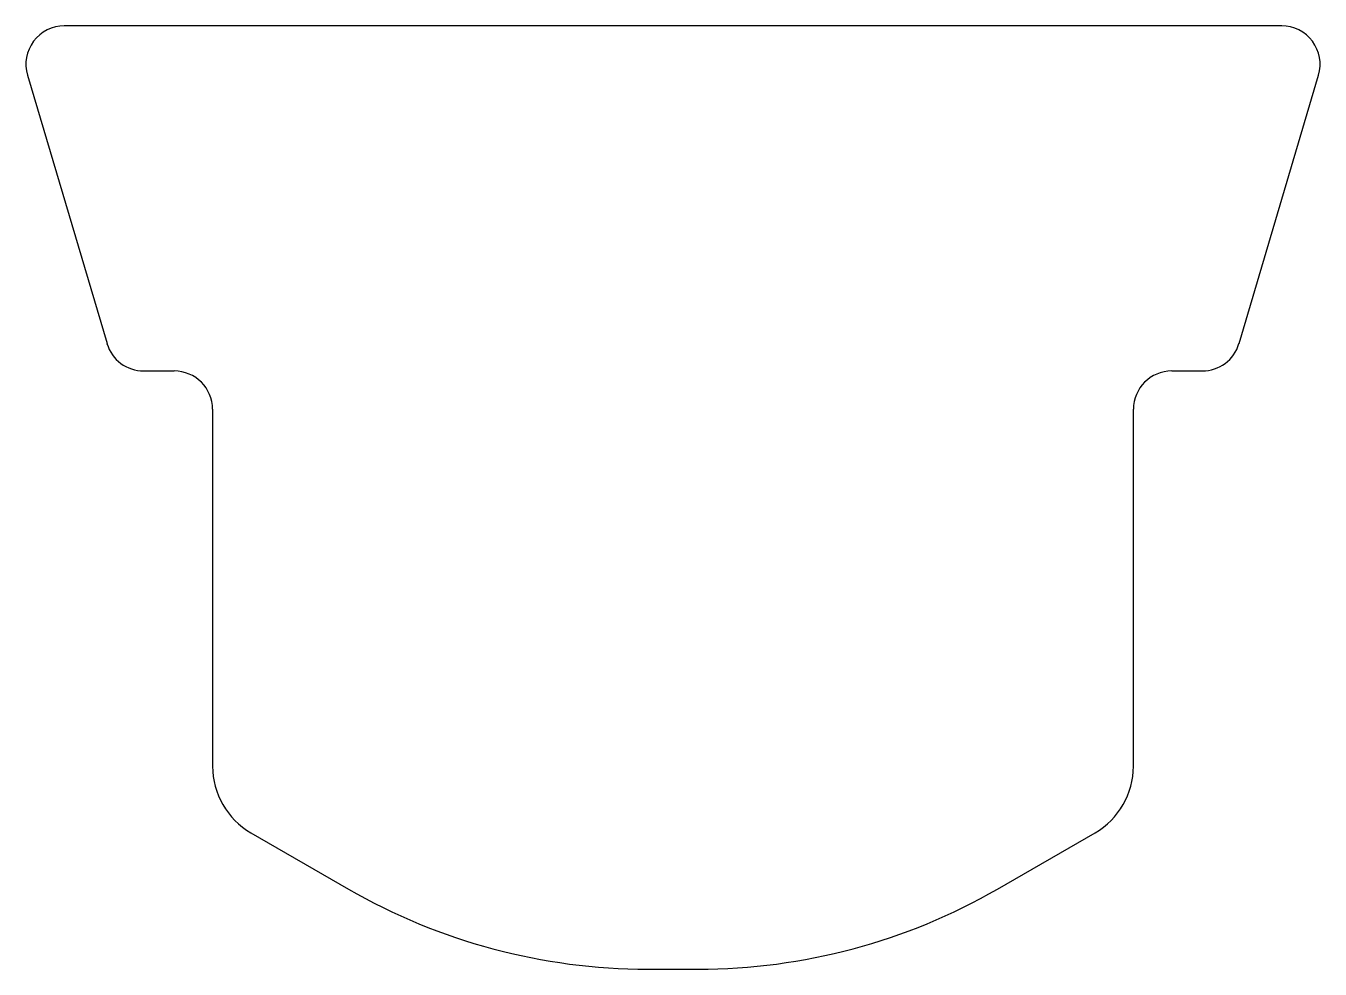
# Model space of a CAD drawing. Extents: x 2504 to 2520.8, y 1972.5 to 1984.8.
import ezdxf

# ---------------------------------------------------------------- set-up
doc = ezdxf.new("R2010")
doc.units = 0
doc.layers.get('0').update_dxf_attribs({"linetype": 'CONTINUOUS'})

msp = doc.modelspace()

# ---------------------------------------------------------------- linework, layer by layer
for p, q in [((2520.348, 1984.776), (2504.481, 1984.776)), ((2504.001, 1984.134), (2505.038, 1980.634)), ((2519.791, 1980.634), (2520.827, 1984.134)), ((2505.517, 1980.276), (2505.914, 1980.276)), ((2518.914, 1980.276), (2519.311, 1980.276)), ((2506.414, 1979.776), (2506.414, 1975.121)), ((2518.414, 1975.121), (2518.414, 1979.776)), ((2506.914, 1974.255), (2508.184, 1973.521)), ((2516.644, 1973.521), (2517.914, 1974.255)), ((2512.084, 1972.476), (2512.744, 1972.476))]:
    msp.add_line(p, q)
for centre, radius, start, end in [((2504.481, 1984.276), 0.5, 89.9989, 196.4952), ((2520.348, 1984.276), 0.5, 343.5048, 89.9976), ((2505.517, 1980.776), 0.5, 196.4952, 270.0011), ((2519.311, 1980.776), 0.5, 269.9989, 343.5048), ((2505.914, 1979.776), 0.5, 360, 90), ((2518.914, 1979.776), 0.5, 90, 180), ((2507.414, 1975.121), 1, 179.9999, 240), ((2517.414, 1975.121), 1, 300, 0.0001), ((2512.084, 1980.276), 7.8, 239.9994, 269.9994), ((2512.744, 1980.276), 7.8, 270.0006, 300.0006)]:
    msp.add_arc(centre, radius, start, end)

doc.saveas('drawing.dxf')
